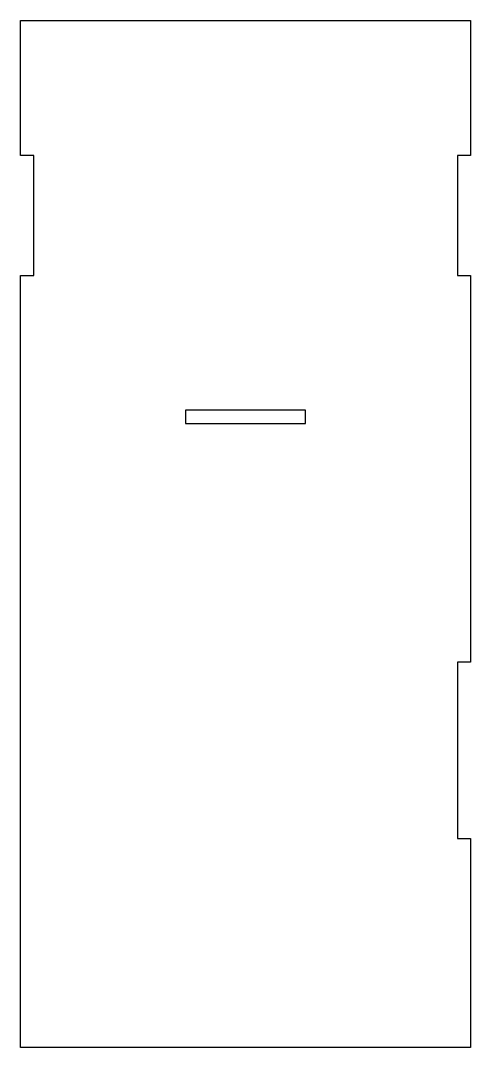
# Model space of a CAD drawing. Header units: inches. Extents: x -28 to -13, y 0 to 34.2.
import ezdxf

# ---------------------------------------------------------------- set-up
doc = ezdxf.new("R2010")
doc.units = ezdxf.units.IN
doc.layers.get('0').update_dxf_attribs({"linetype": 'CONTINUOUS'})

msp = doc.modelspace()

# ---------------------------------------------------------------- linework, layer by layer
for points in [[(-13, 12.852), (-13.437, 12.852), (-13.437, 6.966), (-13, 6.966), (-13, 0), (-28, 0), (-28, 25.75), (-27.562, 25.75), (-27.562, 29.75), (-28, 29.75), (-28, 34.25), (-13, 34.25), (-13, 29.75), (-13.437, 29.75), (-13.437, 25.75), (-13, 25.75)], [(-22.5, 20.813), (-18.5, 20.813), (-18.5, 21.25), (-22.5, 21.25)]]:
    msp.add_lwpolyline(points, close=True)

doc.saveas('drawing.dxf')
